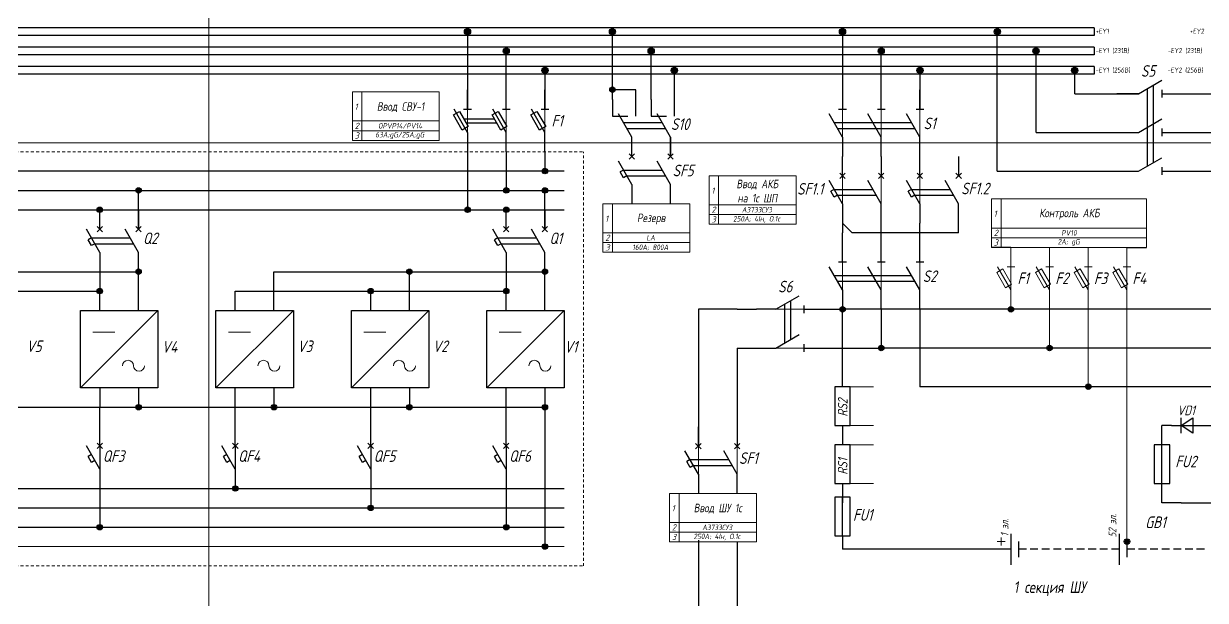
# Model space of a CAD drawing. Header units: millimetres. Extents: x 9 to 5215, y -207 to 4633.
# Drawn here: x 1338.5 to 1643.8, y 4304.9 to 4453.8 of the extents above; entities that cross this region are included whole.
import ezdxf
from ezdxf.enums import TextEntityAlignment as Align

# ---------------------------------------------------------------- set-up
doc = ezdxf.new("R2010")
doc.units = ezdxf.units.MM
doc.linetypes.add('JIS_02_0.7', pattern=[1.35, 0.75, -0.6])
doc.layers.add('Разрывы', color=10, linetype='Continuous')
doc.layers.add('Рамка', color=1, linetype='Continuous', plot=False)
doc.styles.add('eskdw', font='GOST_ANT.TTF', dxfattribs={"oblique": 10})
doc.styles.get("Standard").update_dxf_attribs({"font": 'GOST_ANT.TTF', "oblique": 10, "height": 2.5})
doc.styles.add('Гост', font='GOST_ANT.TTF', dxfattribs={"oblique": 10, "height": 1.4})
doc.styles.add('Шины', font='gost_1.ttf', dxfattribs={"oblique": 5, "height": 1.2})

msp = doc.modelspace()

# ---------------------------------------------------------------- hatches: boundary and pattern name
for points in [[(1454, 4451.75, 1), (1452.4, 4451.75, 1)], [(1491.45, 4451.75, 1), (1489.85, 4451.75, 1)], [(1550.89, 4451.75, 1), (1549.29, 4451.75, 1)], [(1590.89, 4451.75, 1), (1589.29, 4451.75, 1)], [(1464, 4446.75, 1), (1462.4, 4446.75, 1)], [(1501.45, 4446.75, 1), (1499.85, 4446.75, 1)], [(1560.89, 4446.75, 1), (1559.29, 4446.75, 1)], [(1600.89, 4446.75, 1), (1599.29, 4446.75, 1)], [(1474, 4441.75, 1), (1472.4, 4441.75, 1)], [(1507.45, 4441.75, 1), (1505.85, 4441.75, 1)], [(1570.89, 4441.75, 1), (1569.29, 4441.75, 1)], [(1610.89, 4441.75, 1), (1609.29, 4441.75, 1)], [(1491.35, 4436.77, 1), (1489.95, 4436.77, 1)], [(1491.35, 4436.77, 1), (1489.95, 4436.77, 1)], [(1491.35, 4436.77, 1), (1489.95, 4436.77, 1)], [(1473.9, 4415.75, 1), (1472.5, 4415.75, 1)], [(1473.9, 4415.75, 1), (1472.5, 4415.75, 1)], [(1473.9, 4415.75, 1), (1472.5, 4415.75, 1)], [(1368.9, 4410.76, 1), (1367.5, 4410.76, 1)], [(1368.9, 4410.76, 1), (1367.5, 4410.76, 1)], [(1368.9, 4410.76, 1), (1367.5, 4410.76, 1)], [(1463.9, 4410.75, 1), (1462.5, 4410.75, 1)], [(1463.9, 4410.75, 1), (1462.5, 4410.75, 1)], [(1463.9, 4410.75, 1), (1462.5, 4410.75, 1)], [(1473.9, 4410.75, 1), (1472.5, 4410.75, 1)], [(1473.9, 4410.75, 1), (1472.5, 4410.75, 1)], [(1473.9, 4410.75, 1), (1472.5, 4410.75, 1)], [(1358.9, 4405.75, 1), (1357.5, 4405.75, 1)], [(1358.9, 4405.75, 1), (1357.5, 4405.75, 1)], [(1358.9, 4405.75, 1), (1357.5, 4405.75, 1)], [(1453.9, 4405.75, 1), (1452.5, 4405.75, 1)], [(1453.9, 4405.75, 1), (1452.5, 4405.75, 1)], [(1453.9, 4405.75, 1), (1452.5, 4405.75, 1)], [(1463.9, 4405.75, 1), (1462.5, 4405.75, 1)], [(1463.9, 4405.75, 1), (1462.5, 4405.75, 1)], [(1463.9, 4405.75, 1), (1462.5, 4405.75, 1)], [(1368.9, 4389.75, 1), (1367.5, 4389.75, 1)], [(1368.9, 4389.75, 1), (1367.5, 4389.75, 1)], [(1368.9, 4389.75, 1), (1367.5, 4389.75, 1)], [(1438.9, 4389.75, 1), (1437.5, 4389.75, 1)], [(1438.9, 4389.75, 1), (1437.5, 4389.75, 1)], [(1438.9, 4389.75, 1), (1437.5, 4389.75, 1)], [(1473.9, 4389.75, 1), (1472.5, 4389.75, 1)], [(1473.9, 4389.75, 1), (1472.5, 4389.75, 1)], [(1473.9, 4389.75, 1), (1472.5, 4389.75, 1)], [(1358.9, 4384.75, 1), (1357.5, 4384.75, 1)], [(1358.9, 4384.75, 1), (1357.5, 4384.75, 1)], [(1358.9, 4384.75, 1), (1357.5, 4384.75, 1)], [(1428.9, 4384.75, 1), (1427.5, 4384.75, 1)], [(1428.9, 4384.75, 1), (1427.5, 4384.75, 1)], [(1428.9, 4384.75, 1), (1427.5, 4384.75, 1)], [(1463.9, 4384.75, 1), (1462.5, 4384.75, 1)], [(1463.9, 4384.75, 1), (1462.5, 4384.75, 1)], [(1463.9, 4384.75, 1), (1462.5, 4384.75, 1)], [(1550.79, 4380.04, 1), (1549.39, 4380.04, 1)], [(1550.79, 4380.04, 1), (1549.39, 4380.04, 1)], [(1550.79, 4380.04, 1), (1549.39, 4380.04, 1)], [(1594.29, 4380.04, 1), (1592.89, 4380.04, 1)], [(1594.29, 4380.04, 1), (1592.89, 4380.04, 1)], [(1594.29, 4380.04, 1), (1592.89, 4380.04, 1)], [(1560.79, 4370.04, 1), (1559.39, 4370.04, 1)], [(1560.79, 4370.04, 1), (1559.39, 4370.04, 1)], [(1560.79, 4370.04, 1), (1559.39, 4370.04, 1)], [(1604.29, 4370.04, 1), (1602.89, 4370.04, 1)], [(1604.29, 4370.04, 1), (1602.89, 4370.04, 1)], [(1604.29, 4370.04, 1), (1602.89, 4370.04, 1)], [(1614.29, 4360.04, 1), (1612.89, 4360.04, 1)], [(1614.29, 4360.04, 1), (1612.89, 4360.04, 1)], [(1614.29, 4360.04, 1), (1612.89, 4360.04, 1)], [(1368.9, 4354.75, 1), (1367.5, 4354.75, 1)], [(1368.9, 4354.75, 1), (1367.5, 4354.75, 1)], [(1368.9, 4354.75, 1), (1367.5, 4354.75, 1)], [(1403.9, 4354.75, 1), (1402.5, 4354.75, 1)], [(1403.9, 4354.75, 1), (1402.5, 4354.75, 1)], [(1403.9, 4354.75, 1), (1402.5, 4354.75, 1)], [(1438.9, 4354.75, 1), (1437.5, 4354.75, 1)], [(1438.9, 4354.75, 1), (1437.5, 4354.75, 1)], [(1438.9, 4354.75, 1), (1437.5, 4354.75, 1)], [(1473.9, 4354.75, 1), (1472.5, 4354.75, 1)], [(1473.9, 4354.75, 1), (1472.5, 4354.75, 1)], [(1473.9, 4354.75, 1), (1472.5, 4354.75, 1)], [(1393.9, 4333.75, 1), (1392.5, 4333.75, 1)], [(1393.9, 4333.75, 1), (1392.5, 4333.75, 1)], [(1393.9, 4333.75, 1), (1392.5, 4333.75, 1)], [(1428.9, 4328.75, 1), (1427.5, 4328.75, 1)], [(1428.9, 4328.75, 1), (1427.5, 4328.75, 1)], [(1428.9, 4328.75, 1), (1427.5, 4328.75, 1)], [(1358.9, 4323.75, 1), (1357.5, 4323.75, 1)], [(1358.9, 4323.75, 1), (1357.5, 4323.75, 1)], [(1358.9, 4323.75, 1), (1357.5, 4323.75, 1)], [(1463.9, 4323.75, 1), (1462.5, 4323.75, 1)], [(1463.9, 4323.75, 1), (1462.5, 4323.75, 1)], [(1463.9, 4323.75, 1), (1462.5, 4323.75, 1)], [(1624.29, 4320.04, 1), (1622.89, 4320.04, 1)], [(1624.29, 4320.04, 1), (1622.89, 4320.04, 1)], [(1624.29, 4320.04, 1), (1622.89, 4320.04, 1)], [(1473.9, 4318.75, 1), (1472.5, 4318.75, 1)], [(1473.9, 4318.75, 1), (1472.5, 4318.75, 1)], [(1473.9, 4318.75, 1), (1472.5, 4318.75, 1)]]:
    msp.add_hatch(color=256).paths.add_polyline_path(points)

# ---------------------------------------------------------------- linework, layer by layer
for p, q in [((1615.09, 4452.75), (1013.2, 4452.75)), ((1453.2, 4451.75), (1453.2, 4431.75)), ((1490.65, 4434.27), (1490.65, 4451.75)), ((1550.09, 4451.75), (1550.09, 4431.75)), ((1590.09, 4415.75), (1590.09, 4451.75)), ((1615.09, 4452.75), (1615.09, 4450.75)), ((1615.09, 4450.75), (1013.2, 4450.75)), ((1615.09, 4447.75), (1013.2, 4447.75)), ((1615.09, 4445.75), (1013.2, 4445.75)), ((1463.2, 4436.75), (1463.2, 4446.75)), ((1500.65, 4434.27), (1500.65, 4446.75)), ((1560.09, 4436.75), (1560.09, 4446.75)), ((1600.09, 4425.75), (1600.09, 4446.75)), ((1615.09, 4447.75), (1615.09, 4445.75)), ((1615.09, 4442.75), (1013.2, 4442.75)), ((1615.09, 4442.75), (1615.09, 4440.75)), ((1615.09, 4440.75), (1013.2, 4440.75)), ((1473.2, 4441.75), (1473.2, 4431.75)), ((1506.65, 4434.27), (1506.65, 4441.75)), ((1570.09, 4441.75), (1570.09, 4431.75)), ((1610.09, 4435.75), (1610.09, 4441.75)), ((1453.2, 4431.75), (1453.2, 4436.75)), ((1463.2, 4431.75), (1463.2, 4436.75)), ((1463.2, 4431.75), (1463.2, 4436.75)), ((1473.2, 4431.75), (1473.2, 4436.75)), ((1473.2, 4431.75), (1473.2, 4436.75)), ((1496.65, 4436.77), (1490.65, 4436.77)), ((1496.65, 4434.27), (1496.65, 4436.77)), ((1560.09, 4431.75), (1560.09, 4436.75)), ((1560.09, 4431.75), (1560.09, 4436.75)), ((1570.09, 4431.75), (1570.09, 4436.75)), ((1570.09, 4431.75), (1570.09, 4436.75)), ((1626.59, 4435.75), (1632.59, 4439.21)), ((1628.84, 4437.05), (1628.84, 4417.05)), ((1630.34, 4437.91), (1630.34, 4417.91)), ((1632.59, 4436.75), (1632.59, 4434.75)), ((1490.65, 4434.27), (1490.65, 4429.91)), ((1496.65, 4429.91), (1496.65, 4434.27)), ((1500.65, 4434.27), (1500.65, 4429.91)), ((1506.65, 4429.91), (1506.65, 4434.27)), ((1610.09, 4435.75), (1626.59, 4435.75)), ((1626.59, 4435.75), (1620.97, 4435.75)), ((1632.59, 4435.75), (1638.21, 4435.75)), ((1638.21, 4435.75), (1649.09, 4435.75)), ((1449.54, 4430.26), (1451.12, 4431.17)), ((1451.82, 4426.32), (1449.54, 4430.26)), ((1453.2, 4425.75), (1449.74, 4431.75)), ((1451.12, 4431.17), (1453.4, 4427.23)), ((1452.2, 4431.75), (1454.2, 4431.75)), ((1459.54, 4430.26), (1461.12, 4431.17)), ((1461.82, 4426.32), (1459.54, 4430.26)), ((1463.2, 4425.75), (1459.74, 4431.75)), ((1460.6, 4430.25), (1460.6, 4430.25)), ((1461.12, 4431.17), (1463.4, 4427.23)), ((1462.2, 4431.75), (1464.2, 4431.75)), ((1469.54, 4430.26), (1471.12, 4431.17)), ((1471.82, 4426.32), (1469.54, 4430.26)), ((1473.2, 4425.75), (1469.74, 4431.75)), ((1471.12, 4431.17), (1473.4, 4427.23)), ((1472.2, 4431.75), (1474.2, 4431.75)), ((1495.65, 4424.51), (1492.18, 4430.51)), ((1505.65, 4424.51), (1502.18, 4430.51)), ((1550.09, 4424.51), (1546.63, 4430.51)), ((1549.09, 4431.75), (1551.09, 4431.75)), ((1560.09, 4424.51), (1556.63, 4430.51)), ((1559.09, 4431.75), (1561.09, 4431.75)), ((1570.09, 4424.51), (1566.63, 4430.51)), ((1569.09, 4431.75), (1571.09, 4431.75)), ((1453.4, 4427.23), (1451.82, 4426.32)), ((1452.23, 4429.25), (1460.13, 4429.25)), ((1452.81, 4428.25), (1460.7, 4428.25)), ((1463.4, 4427.23), (1461.82, 4426.32)), ((1473.4, 4427.23), (1471.82, 4426.32)), ((1490.65, 4429.91), (1494.65, 4429.91)), ((1493.48, 4428.26), (1503.48, 4428.26)), ((1500.65, 4429.91), (1504.65, 4429.91)), ((1547.93, 4428.26), (1567.93, 4428.26)), ((1557.49, 4429.01), (1557.49, 4429.01)), ((1626.59, 4425.75), (1632.59, 4429.21)), ((1631.71, 4428.34), (1631.71, 4428.34)), ((1453.2, 4425.75), (1453.2, 4420.75)), ((1463.2, 4420.75), (1463.2, 4425.75)), ((1473.2, 4420.75), (1473.2, 4425.75)), ((1494.35, 4426.76), (1504.35, 4426.76)), ((1495.65, 4419.51), (1495.65, 4424.51)), ((1495.65, 4419.51), (1495.65, 4424.51)), ((1505.65, 4424.51), (1505.65, 4419.51)), ((1505.65, 4419.51), (1505.65, 4424.51)), ((1548.79, 4426.76), (1568.79, 4426.76)), ((1550.09, 4424.51), (1550.09, 4419.51)), ((1560.09, 4419.51), (1560.09, 4424.51)), ((1570.09, 4419.51), (1570.09, 4424.51)), ((1600.09, 4425.75), (1626.59, 4425.75)), ((1620.97, 4425.75), (1626.59, 4425.75)), ((1632.59, 4426.75), (1632.59, 4424.75)), ((1632.59, 4425.75), (1638.21, 4425.75)), ((1632.59, 4425.75), (1638.21, 4425.75)), ((1638.21, 4425.75), (1659.09, 4425.75)), ((1453.2, 4420.75), (1453.2, 4405.75)), ((1463.2, 4420.75), (1463.2, 4410.75)), ((1473.2, 4420.75), (1473.2, 4415.75)), ((1495.65, 4412.28), (1492.18, 4418.28)), ((1494.94, 4418.8), (1496.35, 4420.22)), ((1496.35, 4418.8), (1494.94, 4420.22)), ((1505.65, 4412.28), (1502.18, 4418.28)), ((1504.94, 4418.8), (1506.35, 4420.22)), ((1506.35, 4418.8), (1504.94, 4420.22)), ((1550.09, 4414.51), (1550.09, 4419.51)), ((1560.09, 4419.51), (1560.09, 4414.51)), ((1570.09, 4414.51), (1570.09, 4419.51)), ((1580.09, 4419.51), (1580.09, 4414.51)), ((1626.59, 4415.75), (1632.59, 4419.21)), ((1478.2, 4415.75), (1138.2, 4415.75)), ((1493.48, 4416.03), (1492.62, 4415.53)), ((1493.48, 4414.03), (1492.62, 4415.53)), ((1493.48, 4416.03), (1503.48, 4416.03)), ((1503.05, 4416.78), (1503.05, 4416.78)), ((1549.39, 4413.8), (1550.8, 4415.22)), ((1550.8, 4413.8), (1549.39, 4415.22)), ((1559.39, 4413.8), (1560.8, 4415.22)), ((1560.8, 4413.8), (1559.39, 4415.22)), ((1569.39, 4413.8), (1570.8, 4415.22)), ((1570.8, 4413.8), (1569.39, 4415.22)), ((1579.39, 4413.8), (1580.8, 4415.22)), ((1580.8, 4413.8), (1579.39, 4415.22)), ((1590.09, 4415.75), (1615.97, 4415.75)), ((1615.97, 4415.75), (1626.59, 4415.75)), ((1620.97, 4415.75), (1626.59, 4415.75)), ((1632.59, 4416.75), (1632.59, 4414.75)), ((1632.59, 4415.75), (1638.21, 4415.75)), ((1632.59, 4415.75), (1638.21, 4415.75)), ((1638.21, 4415.75), (1669.09, 4415.75)), ((1494.35, 4414.53), (1493.48, 4414.03)), ((1494.35, 4414.53), (1504.35, 4414.53)), ((1495.65, 4412.28), (1495.65, 4407.28)), ((1505.65, 4407.28), (1505.65, 4412.28)), ((1550.09, 4407.28), (1546.63, 4413.28)), ((1560.09, 4407.28), (1556.63, 4413.28)), ((1570.09, 4407.28), (1566.63, 4413.28)), ((1580.09, 4407.28), (1576.63, 4413.28)), ((1128.2, 4410.75), (1478.2, 4410.75)), ((1368.2, 4405.75), (1368.2, 4411.04)), ((1473.2, 4405.75), (1473.2, 4410.75)), ((1547.93, 4411.03), (1547.06, 4410.53)), ((1547.93, 4409.03), (1547.06, 4410.53)), ((1547.93, 4411.03), (1557.93, 4411.03)), ((1548.79, 4409.53), (1547.93, 4409.03)), ((1548.79, 4409.53), (1558.79, 4409.53)), ((1557.49, 4411.78), (1557.49, 4411.78)), ((1567.93, 4411.03), (1567.06, 4410.53)), ((1567.93, 4409.03), (1567.06, 4410.53)), ((1567.93, 4411.03), (1577.93, 4411.03)), ((1568.79, 4409.53), (1567.93, 4409.03)), ((1568.79, 4409.53), (1578.79, 4409.53)), ((1577.49, 4411.78), (1577.49, 4411.78)), ((1550.09, 4407.28), (1550.09, 4399.78)), ((1560.09, 4402.28), (1560.09, 4407.28)), ((1570.09, 4407.28), (1570.09, 4402.28)), ((1580.09, 4399.78), (1580.09, 4407.28)), ((1258.2, 4405.75), (1478.2, 4405.75)), ((1358.2, 4400.75), (1358.2, 4405.75)), ((1358.2, 4400.75), (1358.2, 4405.75)), ((1368.2, 4405.75), (1368.2, 4400.75)), ((1368.2, 4400.75), (1368.2, 4405.75)), ((1463.2, 4400.75), (1463.2, 4405.75)), ((1463.2, 4400.75), (1463.2, 4405.75)), ((1473.2, 4405.75), (1473.2, 4400.75)), ((1473.2, 4400.75), (1473.2, 4405.75)), ((1358.2, 4394.75), (1354.74, 4400.75)), ((1357.49, 4400.05), (1358.91, 4401.46)), ((1358.91, 4400.05), (1357.49, 4401.46)), ((1368.2, 4394.75), (1364.74, 4400.75)), ((1367.49, 4400.05), (1368.91, 4401.46)), ((1368.91, 4400.05), (1367.49, 4401.46)), ((1463.2, 4394.75), (1459.74, 4400.75)), ((1462.49, 4400.05), (1463.91, 4401.46)), ((1463.91, 4400.05), (1462.49, 4401.46)), ((1473.2, 4394.75), (1469.74, 4400.75)), ((1472.49, 4400.05), (1473.91, 4401.46)), ((1473.91, 4400.05), (1472.49, 4401.46)), ((1552.59, 4399.78), (1550.09, 4402.28)), ((1550.09, 4397.28), (1550.09, 4399.78)), ((1580.09, 4399.78), (1552.59, 4399.78)), ((1560.09, 4397.28), (1560.09, 4402.28)), ((1570.09, 4397.28), (1570.09, 4402.28)), ((1356.03, 4398.5), (1355.17, 4398)), ((1356.03, 4396.5), (1355.17, 4398)), ((1356.03, 4398.5), (1366.03, 4398.5)), ((1356.9, 4397), (1356.03, 4396.5)), ((1356.9, 4397), (1366.9, 4397)), ((1365.6, 4399.25), (1365.6, 4399.25)), ((1461.03, 4398.5), (1460.17, 4398)), ((1461.03, 4396.5), (1460.17, 4398)), ((1461.03, 4398.5), (1471.03, 4398.5)), ((1461.9, 4397), (1461.03, 4396.5)), ((1461.9, 4397), (1471.9, 4397)), ((1470.6, 4399.25), (1470.6, 4399.25)), ((1550.09, 4392.28), (1550.09, 4397.28)), ((1560.09, 4392.28), (1560.09, 4397.28)), ((1560.09, 4392.28), (1560.09, 4397.28)), ((1570.09, 4392.28), (1570.09, 4397.28)), ((1570.09, 4392.28), (1570.09, 4397.28)), ((1358.2, 4394.75), (1358.2, 4389.75)), ((1368.2, 4389.75), (1368.2, 4394.75)), ((1463.2, 4394.75), (1463.2, 4389.75)), ((1473.2, 4389.75), (1473.2, 4394.75)), ((1593.59, 4396.04), (1588.59, 4396.04)), ((1623.59, 4396.04), (1628.59, 4396.04)), ((1550.09, 4385.04), (1546.63, 4391.04)), ((1549.09, 4392.28), (1551.09, 4392.28)), ((1560.09, 4385.04), (1556.63, 4391.04)), ((1559.09, 4392.28), (1561.09, 4392.28)), ((1570.09, 4385.04), (1566.63, 4391.04)), ((1569.09, 4392.28), (1571.09, 4392.28)), ((1298.2, 4389.75), (1368.2, 4389.75)), ((1358.2, 4389.75), (1358.2, 4384.75)), ((1368.2, 4379.75), (1368.2, 4389.75)), ((1403.2, 4379.75), (1403.2, 4389.75)), ((1403.2, 4389.75), (1473.2, 4389.75)), ((1438.2, 4379.75), (1438.2, 4389.75)), ((1463.2, 4389.75), (1463.2, 4384.75)), ((1473.2, 4379.75), (1473.2, 4389.75)), ((1547.93, 4388.79), (1567.93, 4388.79)), ((1557.49, 4389.54), (1557.49, 4389.54)), ((1288.2, 4384.75), (1358.2, 4384.75)), ((1358.2, 4379.75), (1358.2, 4384.75)), ((1393.2, 4379.75), (1393.2, 4384.75)), ((1393.2, 4384.75), (1463.2, 4384.75)), ((1428.2, 4379.75), (1428.2, 4384.75)), ((1463.2, 4379.75), (1463.2, 4384.75)), ((1548.79, 4387.29), (1568.79, 4387.29)), ((1550.09, 4385.04), (1550.09, 4380.04)), ((1560.09, 4380.04), (1560.09, 4385.04)), ((1570.09, 4380.04), (1570.09, 4385.04)), ((1532.86, 4380.04), (1538.86, 4383.51)), ((1536.61, 4382.21), (1536.61, 4372.21)), ((1353.2, 4359.75), (1373.2, 4379.75)), ((1373.2, 4379.75), (1373.2, 4359.75)), ((1388.2, 4359.75), (1408.2, 4379.75)), ((1408.2, 4379.75), (1408.2, 4359.75)), ((1423.2, 4359.75), (1443.2, 4379.75)), ((1443.2, 4379.75), (1443.2, 4359.75)), ((1458.2, 4359.75), (1478.2, 4379.75)), ((1478.2, 4379.75), (1478.2, 4359.75)), ((1522.86, 4380.04), (1512.86, 4380.04)), ((1512.86, 4380.04), (1512.86, 4344.7)), ((1522.86, 4380.04), (1527.86, 4380.04)), ((1532.86, 4380.04), (1527.86, 4380.04)), ((1535.11, 4381.34), (1535.11, 4371.34)), ((1540.09, 4381.04), (1540.09, 4379.04)), ((1540.09, 4380.04), (1545.09, 4380.04)), ((1545.09, 4380.04), (1550.09, 4380.04)), ((1550.09, 4360.04), (1550.09, 4380.04)), ((1689.09, 4380.04), (1550.09, 4380.04)), ((1560.09, 4380.04), (1560.09, 4370.04)), ((1570.09, 4380.04), (1570.09, 4360.04)), ((1532.86, 4370.04), (1538.86, 4373.51)), ((1537.36, 4372.64), (1537.36, 4372.64)), ((1522.86, 4370.04), (1527.86, 4370.04)), ((1522.86, 4370.04), (1522.86, 4344.7)), ((1527.86, 4370.04), (1532.86, 4370.04)), ((1540.09, 4371.04), (1540.09, 4369.04)), ((1540.09, 4370.04), (1545.09, 4370.04)), ((1540.09, 4370.04), (1545.09, 4370.04)), ((1545.09, 4370.04), (1550.09, 4370.04)), ((1550.09, 4370.04), (1560.09, 4370.04)), ((1699.09, 4370.04), (1560.09, 4370.04)), ((1552.09, 4360.04), (1548.09, 4360.04)), ((1548.09, 4360.04), (1548.09, 4350.04)), ((1552.09, 4350.04), (1552.09, 4360.04)), ((1709.09, 4360.04), (1570.09, 4360.04)), ((1358.2, 4359.75), (1358.2, 4354.75)), ((1368.2, 4359.75), (1368.2, 4354.75)), ((1393.2, 4354.75), (1393.2, 4359.75)), ((1403.2, 4359.75), (1403.2, 4354.75)), ((1428.2, 4354.75), (1428.2, 4359.75)), ((1438.2, 4359.75), (1438.2, 4354.75)), ((1463.2, 4354.75), (1463.2, 4359.75)), ((1473.2, 4359.75), (1473.2, 4354.75)), ((1298.2, 4354.75), (1473.2, 4354.75)), ((1358.2, 4349.75), (1358.2, 4354.75)), ((1393.2, 4349.75), (1393.2, 4354.75)), ((1428.2, 4349.75), (1428.2, 4354.75)), ((1463.2, 4349.75), (1463.2, 4354.75)), ((1473.2, 4354.75), (1473.2, 4318.75)), ((1358.2, 4344.75), (1358.2, 4349.75)), ((1358.2, 4344.75), (1358.2, 4349.75)), ((1393.2, 4344.75), (1393.2, 4349.75)), ((1393.2, 4344.75), (1393.2, 4349.75)), ((1428.2, 4344.75), (1428.2, 4349.75)), ((1428.2, 4344.75), (1428.2, 4349.75)), ((1463.2, 4344.75), (1463.2, 4349.75)), ((1463.2, 4344.75), (1463.2, 4349.75)), ((1512.86, 4344.7), (1512.86, 4349.7)), ((1522.86, 4349.7), (1522.86, 4344.7)), ((1548.09, 4350.04), (1552.09, 4350.04)), ((1550.09, 4350.04), (1550.09, 4345.04)), ((1632.62, 4345.04), (1632.62, 4350.04)), ((1635.12, 4350.04), (1632.62, 4350.04)), ((1643.12, 4350.04), (1645.62, 4350.04)), ((1358.2, 4338.75), (1354.74, 4344.75)), ((1357.49, 4344.05), (1358.91, 4345.46)), ((1358.91, 4344.05), (1357.49, 4345.46)), ((1393.2, 4338.75), (1389.74, 4344.75)), ((1392.49, 4344.05), (1393.91, 4345.46)), ((1393.91, 4344.05), (1392.49, 4345.46)), ((1428.2, 4338.75), (1424.74, 4344.75)), ((1427.49, 4344.05), (1428.91, 4345.46)), ((1428.91, 4344.05), (1427.49, 4345.46)), ((1463.2, 4338.75), (1459.74, 4344.75)), ((1462.49, 4344.05), (1463.91, 4345.46)), ((1463.91, 4344.05), (1462.49, 4345.46)), ((1512.15, 4343.99), (1513.57, 4345.4)), ((1513.57, 4343.99), (1512.15, 4345.4)), ((1522.15, 4343.99), (1523.57, 4345.4)), ((1523.57, 4343.99), (1522.15, 4345.4)), ((1552.09, 4345.04), (1548.09, 4345.04)), ((1548.09, 4345.04), (1548.09, 4335.04)), ((1552.09, 4335.04), (1552.09, 4345.04)), ((1634.62, 4345.04), (1630.62, 4345.04)), ((1630.62, 4345.04), (1630.62, 4335.04)), ((1632.62, 4335.04), (1632.62, 4345.04)), ((1634.62, 4335.04), (1634.62, 4345.04)), ((1356.03, 4342.5), (1355.17, 4342)), ((1356.03, 4340.5), (1355.17, 4342)), ((1391.03, 4342.5), (1390.17, 4342)), ((1391.03, 4340.5), (1390.17, 4342)), ((1426.03, 4342.5), (1425.17, 4342)), ((1426.03, 4340.5), (1425.17, 4342)), ((1461.03, 4342.5), (1460.17, 4342)), ((1461.03, 4340.5), (1460.17, 4342)), ((1512.86, 4337.46), (1509.39, 4343.46)), ((1522.86, 4337.46), (1519.39, 4343.46)), ((1520.26, 4341.96), (1520.26, 4341.96)), ((1356.9, 4341), (1356.03, 4340.5)), ((1358.2, 4338.75), (1358.2, 4333.75)), ((1391.9, 4341), (1391.03, 4340.5)), ((1393.2, 4338.75), (1393.2, 4333.75)), ((1426.9, 4341), (1426.03, 4340.5)), ((1428.2, 4338.75), (1428.2, 4333.75)), ((1461.9, 4341), (1461.03, 4340.5)), ((1463.2, 4338.75), (1463.2, 4333.75)), ((1510.69, 4341.21), (1509.83, 4340.71)), ((1510.69, 4339.21), (1509.83, 4340.71)), ((1510.69, 4341.21), (1520.69, 4341.21)), ((1511.56, 4339.71), (1510.69, 4339.21)), ((1511.56, 4339.71), (1521.56, 4339.71)), ((1512.86, 4337.46), (1512.86, 4332.46)), ((1522.86, 4332.46), (1522.86, 4337.46)), ((1113.2, 4333.75), (1478.2, 4333.75)), ((1358.2, 4333.75), (1358.2, 4323.75)), ((1428.2, 4333.75), (1428.2, 4328.75)), ((1463.2, 4333.75), (1463.2, 4323.75)), ((1548.09, 4335.04), (1552.09, 4335.04)), ((1550.09, 4335.04), (1550.09, 4330.04)), ((1630.62, 4335.04), (1634.62, 4335.04)), ((1632.62, 4330.04), (1632.62, 4335.04)), ((1552.09, 4331.54), (1548.09, 4331.54)), ((1548.09, 4331.54), (1548.09, 4321.54)), ((1550.09, 4321.54), (1550.09, 4331.54)), ((1552.09, 4321.54), (1552.09, 4331.54)), ((1637.62, 4330.04), (1632.62, 4330.04)), ((1637.62, 4330.04), (1645.59, 4330.04)), ((1113.2, 4328.75), (1478.2, 4328.75)), ((1113.2, 4323.75), (1478.2, 4323.75)), ((1512.86, 4320.41), (1512.86, 4302.75)), ((1548.09, 4321.54), (1552.09, 4321.54)), ((1550.09, 4321.54), (1550.09, 4318.04)), ((1593.59, 4322.04), (1593.59, 4314.04)), ((1621.59, 4322.04), (1621.59, 4314.04)), ((1522.86, 4319.96), (1522.86, 4297.75)), ((1588.59, 4318.04), (1550.09, 4318.04)), ((1593.59, 4318.04), (1588.59, 4318.04)), ((1595.59, 4320.04), (1595.59, 4316.04)), ((1597.59, 4318.04), (1595.59, 4318.04)), ((1597.59, 4318.04), (1595.59, 4318.04)), ((1597.59, 4318.04), (1595.59, 4318.04)), ((1600.59, 4318.04), (1598.59, 4318.04)), ((1603.59, 4318.04), (1601.59, 4318.04)), ((1606.59, 4318.04), (1604.59, 4318.04)), ((1609.59, 4318.04), (1607.59, 4318.04)), ((1612.59, 4318.04), (1610.59, 4318.04)), ((1615.59, 4318.04), (1613.59, 4318.04)), ((1618.59, 4318.04), (1616.59, 4318.04)), ((1621.59, 4318.04), (1619.59, 4318.04)), ((1623.59, 4320.04), (1623.59, 4316.04)), ((1625.59, 4318.04), (1623.59, 4318.04)), ((1625.59, 4318.04), (1624.09, 4318.04)), ((1628.59, 4318.04), (1626.59, 4318.04)), ((1631.59, 4318.04), (1629.59, 4318.04)), ((1634.59, 4318.04), (1632.59, 4318.04)), ((1637.59, 4318.04), (1635.59, 4318.04)), ((1640.59, 4318.04), (1638.59, 4318.04)), ((1643.59, 4318.04), (1641.59, 4318.04))]:
    msp.add_line(p, q)
at = {"lineweight": 9}
for p, q in [((1423.46, 4436.19), (1445.91, 4436.19)), ((1423.46, 4436.19), (1423.46, 4423.69)), ((1425.91, 4436.19), (1425.91, 4423.69)), ((1445.91, 4436.19), (1445.91, 4423.69)), ((1445.91, 4436.19), (1445.91, 4423.69)), ((1423.46, 4428.69), (1445.91, 4428.69)), ((1423.46, 4428.69), (1445.91, 4428.69)), ((1425.91, 4428.69), (1445.91, 4428.69)), ((1425.91, 4428.69), (1445.91, 4428.69)), ((1423.46, 4426.19), (1425.91, 4426.19)), ((1425.91, 4426.19), (1445.91, 4426.19)), ((1425.91, 4426.19), (1445.91, 4426.19)), ((1423.46, 4423.69), (1425.91, 4423.69)), ((1425.91, 4423.69), (1445.91, 4423.69)), ((1425.91, 4423.69), (1445.91, 4423.69)), ((1515.65, 4414.51), (1538.09, 4414.51)), ((1515.65, 4414.51), (1515.65, 4402.01)), ((1518.09, 4414.51), (1518.09, 4402.01)), ((1538.09, 4414.51), (1538.09, 4402.01)), ((1538.09, 4414.51), (1538.09, 4402.01)), ((1488.2, 4407.28), (1510.65, 4407.28)), ((1488.2, 4407.28), (1488.2, 4394.78)), ((1490.65, 4407.28), (1490.65, 4394.78)), ((1510.65, 4407.28), (1510.65, 4394.78)), ((1510.65, 4407.28), (1510.65, 4394.78)), ((1515.65, 4407.01), (1538.09, 4407.01)), ((1515.65, 4407.01), (1538.09, 4407.01)), ((1518.09, 4407.01), (1538.09, 4407.01)), ((1518.09, 4407.01), (1538.09, 4407.01)), ((1588.59, 4408.54), (1628.59, 4408.54)), ((1588.59, 4408.54), (1588.59, 4396.04)), ((1591.04, 4408.54), (1591.04, 4396.04)), ((1628.59, 4408.54), (1628.59, 4396.04)), ((1628.59, 4408.54), (1628.59, 4396.04)), ((1515.65, 4404.51), (1518.09, 4404.51)), ((1518.09, 4404.51), (1538.09, 4404.51)), ((1518.09, 4404.51), (1538.09, 4404.51)), ((1488.2, 4399.78), (1510.65, 4399.78)), ((1488.2, 4399.78), (1510.65, 4399.78)), ((1490.65, 4399.78), (1510.65, 4399.78)), ((1490.65, 4399.78), (1510.65, 4399.78)), ((1515.65, 4402.01), (1518.09, 4402.01)), ((1518.09, 4402.01), (1538.09, 4402.01)), ((1518.09, 4402.01), (1538.09, 4402.01)), ((1588.59, 4401.04), (1628.59, 4401.04)), ((1588.59, 4401.04), (1628.59, 4401.04)), ((1588.59, 4401.04), (1628.59, 4401.04)), ((1588.59, 4401.04), (1628.59, 4401.04)), ((1488.2, 4397.28), (1490.65, 4397.28)), ((1490.65, 4397.28), (1510.65, 4397.28)), ((1490.65, 4397.28), (1510.65, 4397.28)), ((1588.59, 4398.54), (1628.59, 4398.54)), ((1588.59, 4398.54), (1628.59, 4398.54)), ((1606.15, 4398.54), (1608.59, 4398.54)), ((1488.2, 4394.78), (1490.65, 4394.78)), ((1490.65, 4394.78), (1510.65, 4394.78)), ((1490.65, 4394.78), (1510.65, 4394.78)), ((1588.59, 4396.04), (1628.59, 4396.04)), ((1588.59, 4396.04), (1628.59, 4396.04)), ((1593.59, 4391.04), (1593.59, 4396.04)), ((1593.59, 4396.04), (1593.59, 4391.04)), ((1603.59, 4391.04), (1603.59, 4396.04)), ((1603.59, 4396.04), (1603.59, 4391.04)), ((1606.15, 4396.04), (1608.59, 4396.04)), ((1613.59, 4391.04), (1613.59, 4396.04)), ((1613.59, 4391.04), (1613.59, 4396.04)), ((1613.59, 4396.04), (1613.59, 4391.04)), ((1623.59, 4391.04), (1623.59, 4396.04)), ((1623.59, 4391.04), (1623.59, 4396.04)), ((1623.59, 4396.04), (1623.59, 4391.04)), ((1593.59, 4385.04), (1590.13, 4391.04)), ((1592.59, 4391.04), (1594.59, 4391.04)), ((1603.59, 4385.04), (1600.13, 4391.04)), ((1602.59, 4391.04), (1604.59, 4391.04)), ((1613.59, 4385.04), (1610.13, 4391.04)), ((1612.59, 4391.04), (1614.59, 4391.04)), ((1623.59, 4385.04), (1620.13, 4391.04)), ((1622.59, 4391.04), (1624.59, 4391.04)), ((1589.93, 4389.56), (1591.51, 4390.47)), ((1592.21, 4385.61), (1589.93, 4389.56)), ((1591.51, 4390.47), (1593.79, 4386.52)), ((1599.93, 4389.56), (1601.51, 4390.47)), ((1602.21, 4385.61), (1599.93, 4389.56)), ((1601.51, 4390.47), (1603.79, 4386.52)), ((1609.93, 4389.56), (1611.51, 4390.47)), ((1612.21, 4385.61), (1609.93, 4389.56)), ((1610.99, 4389.54), (1610.99, 4389.54)), ((1611.51, 4390.47), (1613.79, 4386.52)), ((1619.93, 4389.56), (1621.51, 4390.47)), ((1622.21, 4385.61), (1619.93, 4389.56)), ((1621.51, 4390.47), (1623.79, 4386.52)), ((1593.79, 4386.52), (1592.21, 4385.61)), ((1593.59, 4385.04), (1593.59, 4380.04)), ((1603.79, 4386.52), (1602.21, 4385.61)), ((1603.59, 4385.04), (1603.59, 4380.04)), ((1613.79, 4386.52), (1612.21, 4385.61)), ((1613.59, 4380.04), (1613.59, 4385.04)), ((1623.79, 4386.52), (1622.21, 4385.61)), ((1623.59, 4380.04), (1623.59, 4385.04)), ((1603.59, 4380.04), (1603.59, 4370.04)), ((1613.59, 4380.04), (1613.59, 4360.04)), ((1623.59, 4335.04), (1623.59, 4380.04)), ((1623.59, 4320.04), (1623.59, 4335.04)), ((1505.41, 4332.46), (1527.86, 4332.46)), ((1505.41, 4332.46), (1505.41, 4319.96)), ((1507.86, 4332.46), (1507.86, 4319.96)), ((1527.86, 4332.46), (1527.86, 4319.96)), ((1527.86, 4332.46), (1527.86, 4319.96)), ((1505.41, 4324.96), (1527.86, 4324.96)), ((1505.41, 4324.96), (1527.86, 4324.96)), ((1507.86, 4324.96), (1527.86, 4324.96)), ((1507.86, 4324.96), (1527.86, 4324.96)), ((1505.41, 4322.46), (1507.86, 4322.46)), ((1507.86, 4322.46), (1527.86, 4322.46)), ((1507.86, 4322.46), (1527.86, 4322.46)), ((1505.41, 4319.96), (1507.86, 4319.96)), ((1507.86, 4319.96), (1527.86, 4319.96)), ((1507.86, 4319.96), (1527.86, 4319.96))]:
    msp.add_line(p, q, dxfattribs=at)
at = {"linetype": 'JIS_02_0.7', "lineweight": 9}
for p, q in [((1108.2, 4420.75), (1483.2, 4420.75)), ((1483.2, 4313.75), (1483.2, 4420.75)), ((1108.2, 4313.75), (1483.2, 4313.75))]:
    msp.add_line(p, q, dxfattribs=at)
at = {"color": 0}
for p, q in [((1353.2, 4379.75), (1373.2, 4379.75)), ((1353.2, 4359.75), (1353.2, 4379.75)), ((1388.2, 4379.75), (1408.2, 4379.75)), ((1388.2, 4359.75), (1388.2, 4379.75)), ((1423.2, 4379.75), (1443.2, 4379.75)), ((1423.2, 4359.75), (1423.2, 4379.75)), ((1458.2, 4379.75), (1478.2, 4379.75)), ((1458.2, 4359.75), (1458.2, 4379.75)), ((1373.2, 4359.75), (1353.2, 4359.75)), ((1408.2, 4359.75), (1388.2, 4359.75)), ((1443.2, 4359.75), (1423.2, 4359.75)), ((1478.2, 4359.75), (1458.2, 4359.75))]:
    msp.add_line(p, q, dxfattribs=at)
at = {"lineweight": 15}
for p, q in [((1356.41, 4374.18), (1362.1, 4374.18)), ((1391.41, 4374.18), (1397.1, 4374.18)), ((1426.41, 4374.18), (1432.1, 4374.18)), ((1461.41, 4374.18), (1467.1, 4374.18))]:
    msp.add_line(p, q, dxfattribs=at)
at = {"lineweight": 13}
for p, q in [((1552.09, 4360.04), (1558.09, 4360.04)), ((1558.09, 4350.04), (1552.09, 4350.04)), ((1552.09, 4345.04), (1558.09, 4345.04)), ((1558.09, 4335.04), (1552.09, 4335.04)), ((1113.2, 4318.75), (1478.2, 4318.75))]:
    msp.add_line(p, q, dxfattribs=at)
at = {"ltscale": 5}
for p in [(1635.12, 4350.04), (1637.62, 4350.04)]:
    msp.add_line(p, (1643.12, 4350.04), dxfattribs=at)
at = {"lineweight": 20}
for p, q in [((1591.09, 4321.06), (1591.09, 4319.06)), ((1592.09, 4320.06), (1590.09, 4320.06)), ((1591.09, 4320.06), (1592.09, 4320.06))]:
    msp.add_line(p, q, dxfattribs=at)
at = {"ltscale": 5}
for points in [[(1637.62, 4348.04), (1637.62, 4352.04)], [(1640.62, 4350.04), (1640.62, 4348.04), (1637.62, 4350.04), (1640.62, 4352.04), (1640.62, 4350.04)]]:
    msp.add_lwpolyline(points, dxfattribs=at)
for centre, radius in [((1453.2, 4451.75), 0.8), ((1490.65, 4451.75), 0.8), ((1550.09, 4451.75), 0.8), ((1590.09, 4451.75), 0.8), ((1463.2, 4446.75), 0.8), ((1500.65, 4446.75), 0.8), ((1560.09, 4446.75), 0.8), ((1600.09, 4446.75), 0.8), ((1473.2, 4441.75), 0.8), ((1506.65, 4441.75), 0.8), ((1570.09, 4441.75), 0.8), ((1610.09, 4441.75), 0.8), ((1490.65, 4436.77), 0.7), ((1490.65, 4436.77), 0.7), ((1490.65, 4436.77), 0.7), ((1473.2, 4415.75), 0.7), ((1473.2, 4415.75), 0.7), ((1473.2, 4415.75), 0.7), ((1368.2, 4410.76), 0.7), ((1368.2, 4410.76), 0.7), ((1368.2, 4410.76), 0.7), ((1463.2, 4410.75), 0.7), ((1463.2, 4410.75), 0.7), ((1463.2, 4410.75), 0.7), ((1473.2, 4410.75), 0.7), ((1473.2, 4410.75), 0.7), ((1473.2, 4410.75), 0.7), ((1358.2, 4405.75), 0.7), ((1358.2, 4405.75), 0.7), ((1358.2, 4405.75), 0.7), ((1453.2, 4405.75), 0.7), ((1453.2, 4405.75), 0.7), ((1453.2, 4405.75), 0.7), ((1463.2, 4405.75), 0.7), ((1463.2, 4405.75), 0.7), ((1463.2, 4405.75), 0.7), ((1368.2, 4389.75), 0.7), ((1368.2, 4389.75), 0.7), ((1368.2, 4389.75), 0.7), ((1438.2, 4389.75), 0.7), ((1438.2, 4389.75), 0.7), ((1438.2, 4389.75), 0.7), ((1473.2, 4389.75), 0.7), ((1473.2, 4389.75), 0.7), ((1473.2, 4389.75), 0.7), ((1358.2, 4384.75), 0.7), ((1358.2, 4384.75), 0.7), ((1358.2, 4384.75), 0.7), ((1428.2, 4384.75), 0.7), ((1428.2, 4384.75), 0.7), ((1428.2, 4384.75), 0.7), ((1463.2, 4384.75), 0.7), ((1463.2, 4384.75), 0.7), ((1463.2, 4384.75), 0.7), ((1550.09, 4380.04), 0.7), ((1550.09, 4380.04), 0.7), ((1550.09, 4380.04), 0.7), ((1593.59, 4380.04), 0.7), ((1593.59, 4380.04), 0.7), ((1593.59, 4380.04), 0.7), ((1560.09, 4370.04), 0.7), ((1560.09, 4370.04), 0.7), ((1560.09, 4370.04), 0.7), ((1603.59, 4370.04), 0.7), ((1603.59, 4370.04), 0.7), ((1603.59, 4370.04), 0.7), ((1613.59, 4360.04), 0.7), ((1613.59, 4360.04), 0.7), ((1613.59, 4360.04), 0.7), ((1368.2, 4354.75), 0.7), ((1368.2, 4354.75), 0.7), ((1368.2, 4354.75), 0.7), ((1403.2, 4354.75), 0.7), ((1403.2, 4354.75), 0.7), ((1403.2, 4354.75), 0.7), ((1438.2, 4354.75), 0.7), ((1438.2, 4354.75), 0.7), ((1438.2, 4354.75), 0.7), ((1473.2, 4354.75), 0.7), ((1473.2, 4354.75), 0.7), ((1473.2, 4354.75), 0.7), ((1393.2, 4333.75), 0.7), ((1393.2, 4333.75), 0.7), ((1393.2, 4333.75), 0.7), ((1428.2, 4328.75), 0.7), ((1428.2, 4328.75), 0.7), ((1428.2, 4328.75), 0.7), ((1358.2, 4323.75), 0.7), ((1358.2, 4323.75), 0.7), ((1358.2, 4323.75), 0.7), ((1463.2, 4323.75), 0.7), ((1463.2, 4323.75), 0.7), ((1463.2, 4323.75), 0.7), ((1623.59, 4320.04), 0.7), ((1623.59, 4320.04), 0.7), ((1623.59, 4320.04), 0.7), ((1473.2, 4318.75), 0.7), ((1473.2, 4318.75), 0.7), ((1473.2, 4318.75), 0.7)]:
    msp.add_circle(centre, radius)
at = {"lineweight": 15}
for centre, start, end in [((1365.49, 4365.46), 0, 180), ((1400.49, 4365.46), 0, 180), ((1435.49, 4365.46), 0, 180), ((1470.49, 4365.46), 0, 180), ((1368.33, 4365.46), 180, 0), ((1403.33, 4365.46), 180, 0), ((1438.33, 4365.46), 180, 0), ((1473.33, 4365.46), 180, 0)]:
    msp.add_arc(centre, 1.42, start, end, dxfattribs=at)
at = {"layer": 'Разрывы', "lineweight": 13}
for p, q in [((1453.2, 4431.75), (1453.2, 4424.51)), ((1463.2, 4431.75), (1463.2, 4424.51)), ((1473.2, 4431.75), (1473.2, 4424.51)), ((1550.09, 4431.75), (1550.09, 4424.51)), ((1560.09, 4431.75), (1560.09, 4424.51)), ((1570.09, 4431.75), (1570.09, 4424.51)), ((1550.09, 4414.51), (1550.09, 4407.28)), ((1560.09, 4414.51), (1560.09, 4407.28)), ((1570.09, 4414.51), (1570.09, 4407.28)), ((1550.09, 4392.28), (1550.09, 4385.04)), ((1560.09, 4392.28), (1560.09, 4385.04)), ((1570.09, 4392.28), (1570.09, 4385.04)), ((1532.86, 4380.04), (1540.09, 4380.04)), ((1532.86, 4370.04), (1540.09, 4370.04)), ((1512.86, 4344.7), (1512.86, 4337.46)), ((1522.86, 4344.7), (1522.86, 4337.46))]:
    msp.add_line(p, q, dxfattribs=at)
at = {"layer": 'Разрывы', "lineweight": 9}
for p, q in [((1593.59, 4391.04), (1593.59, 4385.04)), ((1603.59, 4391.04), (1603.59, 4385.04)), ((1613.59, 4391.04), (1613.59, 4385.04)), ((1623.59, 4391.04), (1623.59, 4385.04))]:
    msp.add_line(p, q, dxfattribs=at)
at = {"layer": 'Разрывы'}
for p, q in [((1358.2, 4344.75), (1358.2, 4338.75)), ((1393.2, 4344.75), (1393.2, 4338.75)), ((1428.2, 4344.75), (1428.2, 4338.75)), ((1463.2, 4344.75), (1463.2, 4338.75))]:
    msp.add_line(p, q, dxfattribs=at)
at = {"layer": 'Рамка', "lineweight": 9}
for p, q in [((1386.34, 4423.03), (1386.34, 4633.03)), ((1089.34, 4423.03), (1386.34, 4423.03)), ((1386.34, 4213.03), (1386.34, 4423.03)), ((1386.34, 4423.03), (1683.34, 4423.03))]:
    msp.add_line(p, q, dxfattribs=at)

# ---------------------------------------------------------------- texts
at = {"color": 0, "lineweight": 15, "style": 'eskdw', "oblique": 15}
for s, height, p in [('S5', 3, (1629.02, 4441.63)), ('F1', 3, (1476.37, 4428.76)), ('S10', 3, (1508.16, 4427.87)), ('S1', 3, (1572.6, 4428.06)), ('S2', 3, (1572.6, 4388.59)), ('S6', 3, (1535.29, 4385.92)), ('VD1', 2.5, (1638.86, 4353.93)), ('QF3', 3, (1361.75, 4342.12)), ('QF4', 3, (1396.75, 4342.12)), ('QF5', 3, (1431.75, 4342.12)), ('QF6', 3, (1466.75, 4342.12))]:
    msp.add_text(s, height=height, dxfattribs=at).set_placement(p, align=Align.MIDDLE_CENTER)
at = {"lineweight": 9, "style": 'eskdw', "oblique": 15}
for s, p in [('1', (1424.01, 4431.59)), ('2', (1424.05, 4426.64)), ('3', (1424.05, 4424.14)), ('1', (1516.2, 4409.91)), ('2', (1516.23, 4404.97)), ('1', (1488.75, 4402.68)), ('3', (1516.23, 4402.47)), ('1', (1589.14, 4403.94)), ('2', (1589.18, 4399)), ('2', (1488.79, 4397.73)), ('3', (1488.79, 4395.23)), ('3', (1589.18, 4396.5)), ('1', (1505.96, 4327.86)), ('2', (1506, 4322.92)), ('3', (1506, 4320.42))]:
    msp.add_text(s, height=1.6, dxfattribs=at).set_placement(p)
at = {"style": 'eskdw', "oblique": 15}
for s, p in [('SF5', (1506.2, 4414.4)), ('SF1.1', (1538.36, 4409.66)), ('SF1.2', (1580.74, 4409.75)), ('Q2', (1369.35, 4396.88)), ('Q1', (1474.35, 4396.88)), ('V5', (1339.21, 4368.99)), ('V4', (1374.21, 4368.85)), ('V3', (1409.21, 4368.99)), ('V2', (1444.21, 4368.99)), ('V1', (1478.2, 4368.85)), ('SF1', (1523.35, 4340.09))]:
    msp.add_text(s, height=3, dxfattribs=at).set_placement(p)
at = {"color": 0, "lineweight": 9, "style": 'eskdw', "oblique": 15}
for s, p in [('F1', (1596.76, 4388.05)), ('F2', (1606.76, 4388.05)), ('F3', (1616.76, 4388.05)), ('F4', (1626.76, 4388.05))]:
    msp.add_text(s, height=3, dxfattribs=at).set_placement(p, align=Align.MIDDLE_CENTER)
at = {"style": 'eskdw', "oblique": 15}
for s, p in [('RS2', (1551.39, 4352.3)), ('RS1', (1551.39, 4337.3))]:
    msp.add_text(s, height=2.5, rotation=90, dxfattribs=at).set_placement(p)
at = {"color": 0, "style": 'eskdw', "oblique": 15}
for s, p in [('FU2', (1638.8, 4340.72)), ('FU1', (1555.31, 4326.93))]:
    msp.add_text(s, height=3, dxfattribs=at).set_placement(p, align=Align.MIDDLE_CENTER)
at = {"color": 0, "lineweight": 15, "style": 'eskdw', "oblique": 15}
for s, p in [('52 эл.', (1619.83, 4324.14)), ('1 эл.', (1591.97, 4323.64))]:
    msp.add_text(s, height=2, rotation=90, dxfattribs=at).set_placement(p, align=Align.MIDDLE_CENTER)
at = {"color": 0, "style": 'eskdw', "oblique": 15}
msp.add_text('GB1', height=3, dxfattribs=at).set_placement((1628.29, 4323.53))
at = {"lineweight": 9}
for s, width, insert, char_height, attachment_point, style in [(' +{\\H1.0833x;EY1}', 7.2274, (1614.74, 4452.54), 1.2, 1, 'Шины'), (' +{\\H1.0833x;EY2}', 7.2274, (1639.1, 4452.54), 1.2, 1, 'Шины'), (' -{\\H1.0833x;EY1 (231В)}', 11.8735, (1614.74, 4447.54), 1.2, 1, 'Шины'), (' -{\\H1.0833x;EY2 (231В)}', 11.8735, (1633.38, 4447.54), 1.2, 1, 'Шины'), (' -{\\H1.0833x;EY1 (256В)}', 11.8735, (1614.74, 4442.5), 1.2, 1, 'Шины'), (' -{\\H1.0833x;EY2 (256В)}', 11.8735, (1633.34, 4442.5), 1.2, 1, 'Шины'), ('Ввод СВУ-1', 20, (1435.91, 4432.27), 2.2, 5, 'Гост'), ('Ввод АКБ \\Pна 1с ШП', 20, (1528.09, 4410.59), 2.2, 5, 'Гост'), ('Контроль АКБ', 20, (1608.72, 4404.62), 2.2, 5, 'Гост'), ('Резерв', 20, (1500.65, 4403.36), 2.2, 5, 'Гост'), ('Ввод ШУ 1с', 20, (1517.86, 4328.54), 2.2, 5, 'Гост'), ('1 секция ШУ', 33.2912, (1603.67, 4307.86), 3, 5, 'Гост')]:
    msp.add_mtext_dynamic_manual_height_columns(s, width=width, gutter_width=6, heights=[0], dxfattribs=dict(at, insert=insert, char_height=char_height, attachment_point=attachment_point, style=style))
at = {"lineweight": 9, "char_height": 1.4, "width": 20, "attachment_point": 5}
for s, insert in [('\\A1;OPVP14/PV14', (1435.79, 4427.44)), ('63А;gG/25А;gG', (1435.71, 4424.94)), ('\\A1;А3733СУ3', (1527.98, 4405.76)), ('250А; 4Iн, О.1с', (1527.89, 4403.26)), ('\\A1;PV10', (1608.61, 4399.79)), ('160А; 800А', (1500.44, 4396.03)), ('\\A1;LA', (1500.53, 4398.53)), ('2А; gG', (1608.52, 4397.29)), ('\\A1;А3733СУ3', (1517.74, 4323.71)), ('250А; 4Iн, О.1с', (1517.65, 4321.21))]:
    msp.add_mtext(s, dxfattribs=dict(at, insert=insert))

doc.saveas('drawing.dxf')
